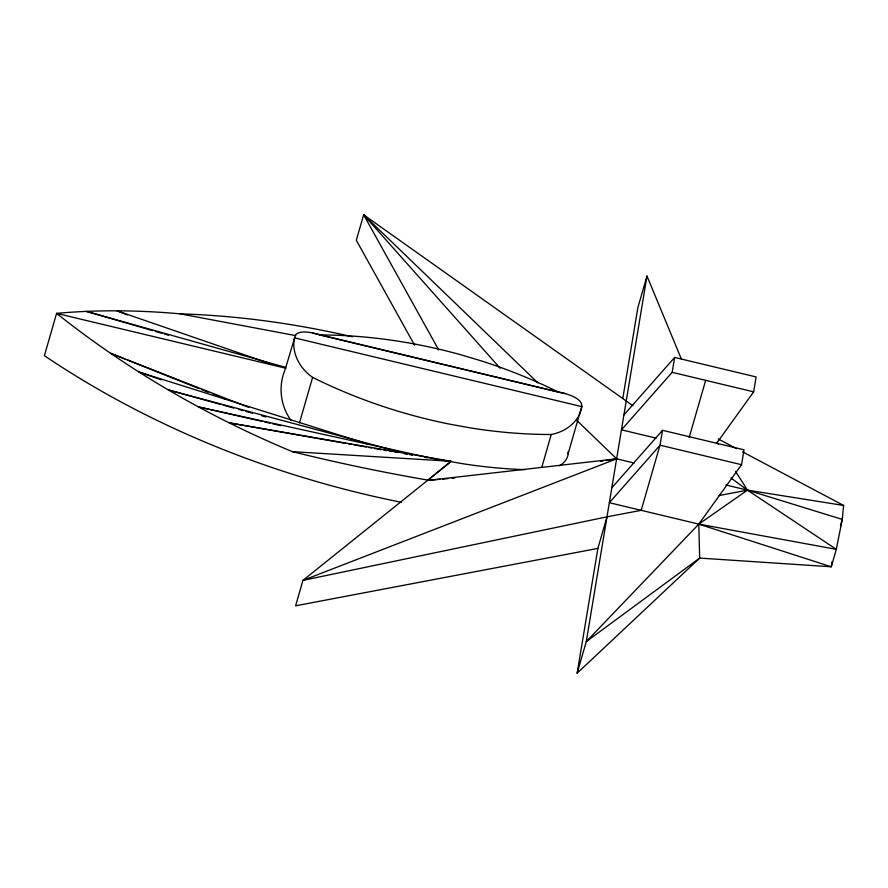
<?xml version="1.0" encoding="UTF-8"?>
<svg xmlns="http://www.w3.org/2000/svg" width="888" height="888" viewBox="0 0 888 888"><rect width="100%" height="100%" fill="white"/><g stroke="black" fill="none" stroke-linecap="round" stroke-linejoin="round"><path stroke-width="1.33" d="M568.109 451.67L568.098 454.334A36.119 22.677 16.1 0 1 559.44 465.8M742.59 451.859L843.6 505.45L842.268 519.402L836.307 549.328L831.279 566.777L699.666 558.086L586.269 641.613L577.156 673.193L699.666 558.086L698.801 524.12L741.547 464.702L744.022 449.816L662.537 430.314L611.81 487.823M577.156 673.193L597.879 548.407L606.992 516.827L641.192 510.334L659.995 445.177L662.537 430.314M622.777 398.501L637.873 307.625L646.986 276.046L681.24 358.752M646.986 276.046L586.269 641.613L698.801 524.12L747.474 490.143L843.6 505.45M656.154 438.139L621.445 429.836L672.172 372.327L674.647 357.442L756.121 376.945L753.657 391.83L716.549 443.401M832.134 561.616L831.279 566.777L698.801 524.12L609.335 502.708L660.073 445.199L741.547 464.702M541.78 467.288L551.248 434.51A38.806 32.123 -3.6 0 0 581.862 406.626L581.518 403.774A38.761 14.308 1.5 0 0 558.297 392.063A351.304 220.613 16.1 0 0 481.551 360.961L461.505 354.956A351.304 220.613 16.1 0 0 319.658 334.954A37.907 13.498 28.3 0 0 295.415 335.142L285.259 369.253A49.828 47.131 82.1 0 0 290.92 420.235M299.478 422.899L312.609 377.389A37.951 30.192 39.1 0 1 294.572 337.873L294.661 337.673M632.822 405.661L363.658 214.807L356.31 240.237L414.629 345.232M439.826 479.32L427.517 480.441L451.049 461.272L229.171 422.843L345.932 443.445M568.098 453.79L581.773 406.393M674.536 357.564L623.909 414.951M689.166 437.518L705.671 380.341M840.425 525.763L842.268 519.402L747.474 490.143L725.896 484.981M634.165 463.025L616.627 458.83L302.941 580.375L295.593 605.816L597.879 548.407M606.992 516.827L302.941 580.375L450.938 461.649L460.206 463.314A351.304 220.613 16.1 0 0 525.097 469.652M719.114 495.537L747.474 490.143L836.307 549.328L698.801 524.12M600.455 461.349L603.152 460.928M605.838 460.506L609.89 459.873M612.587 459.462L616.627 458.83L576.789 420.401M427.517 480.441L616.627 458.83M442.557 479.076L448.029 478.577M452.136 478.21L454.867 477.955M401.287 502.286A648.495 407.226 16.1 0 1 44.4 355.644L56.599 313.364A652.081 416.228 23.8 0 0 292.385 451.659L451.049 461.272L440.892 460.117M348.651 443.922L351.371 444.4M354.079 444.877L366.3 447.041M369.019 447.519L371.728 447.996M374.447 448.473L381.241 449.672M383.949 450.149L386.669 450.627M389.388 451.104L392.096 451.592M394.816 452.07L397.535 452.547M404.318 453.746L407.037 454.223M409.745 454.7L412.465 455.178M424.686 457.331L427.406 457.82M152.636 330.614L86.413 311.399L285.337 367.277L285.836 368.231L56.599 313.364A595.959 360.75 23.5 0 1 180.153 313.853L295.826 335.631M438.272 459.673L198.413 406.882L261.938 421.345M264.646 421.955L270.052 423.188M272.749 423.798L280.863 425.652M672.172 372.327L753.657 391.83M319.658 334.954L558.297 392.063M294.572 337.873L581.862 406.626M312.831 333.044L565.268 393.65M398.634 451.648L168.343 389.932L220.402 404.351M223.077 405.095L233.755 408.047M239.094 409.535L243.09 410.633M245.765 411.377L252.436 413.231M261.782 415.817L265.778 416.927M155.289 331.379L161.916 333.311M164.558 334.077L168.531 335.231M368.864 444.377L139.05 372.061L161.316 379.831M269.519 363.458L117.016 310.822L127.317 314.929M248.762 407.392L110.6 353.302L124.72 358.941M127.295 359.962L199.156 388.655M201.72 389.677L208.136 392.241M213.275 394.283L217.127 395.826M222.255 397.868L226.107 399.411M718.248 438.95L736.507 448.629M730.946 477.966L747.474 490.143L735.619 471.439M438.739 349.972L363.658 214.807L537.95 382.928M363.658 214.807L500.144 368.231M717.082 442.213L718.57 444.544M551.248 434.51A351.304 220.613 16.1 0 1 470.429 427.905L450.005 424.22A351.304 220.613 16.1 0 1 312.609 377.389M180.153 313.853A592.929 367.266 18.1 0 1 352.403 336.818M427.628 480.064A649.45 221.623 12.1 0 1 292.385 451.659"/></g></svg>
